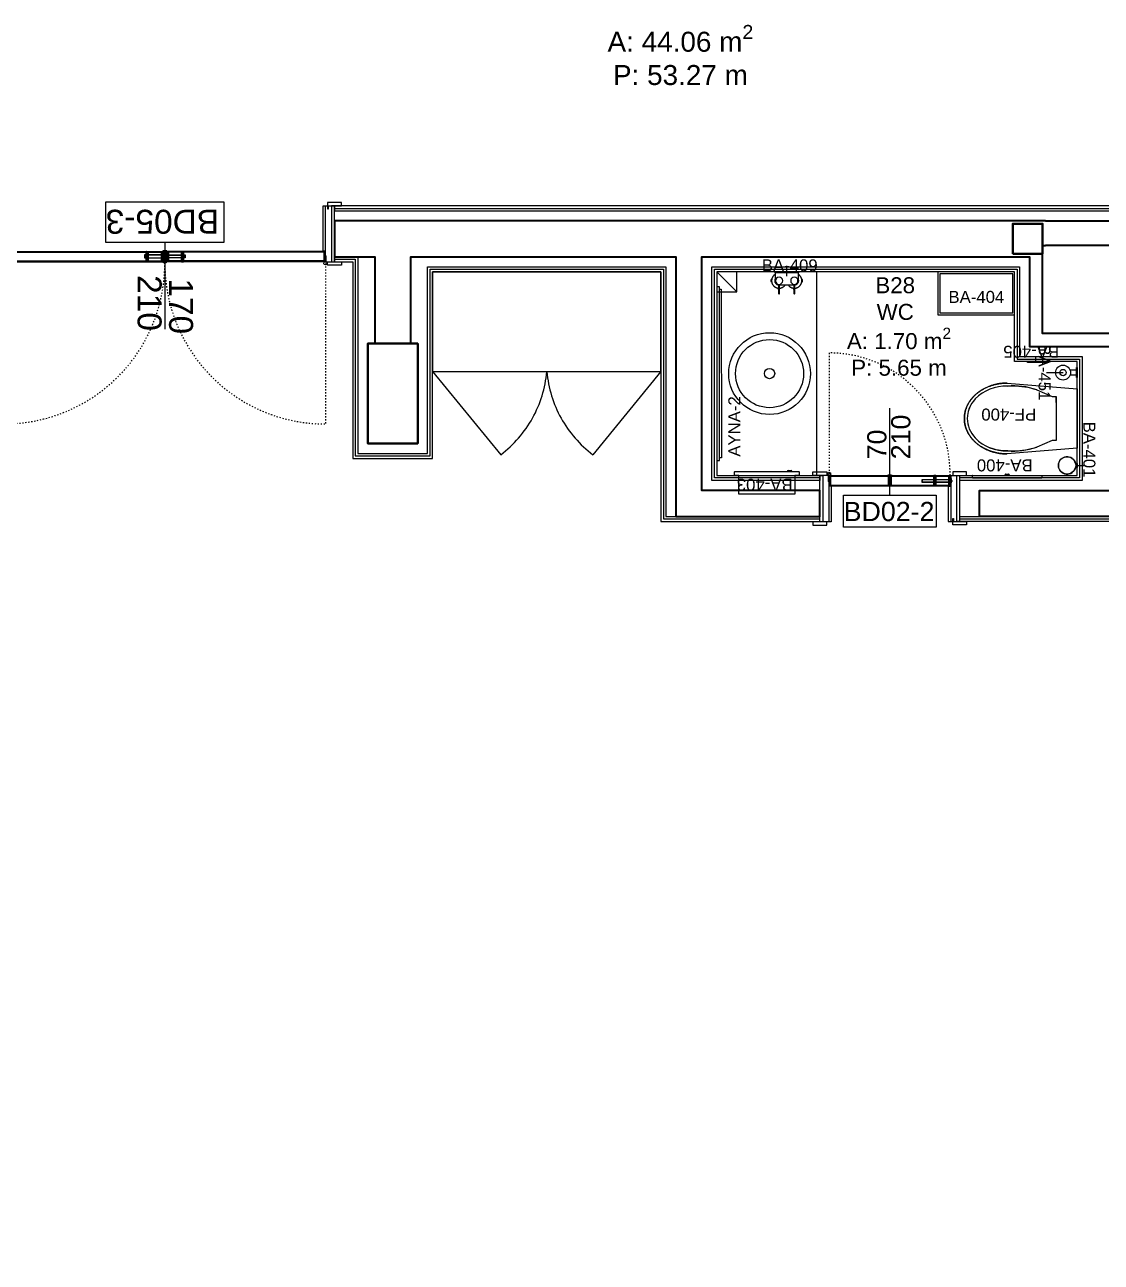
# Model space of a CAD drawing. Header units: centimetres. Extents: x 118932 to 154602, y -32682 to -23521.
# Drawn here: x 128532 to 129071, y -30899 to -30280 of the extents above; entities that cross this region are included whole.
import ezdxf

# ---------------------------------------------------------------- set-up
doc = ezdxf.new("R2010")
doc.units = ezdxf.units.CM
doc.header["$LTSCALE"] = 50
doc.header["$MEASUREMENT"] = 0
for name, pattern in [('ACAD_ISO03W100', [30, 12, -18]), ('Dash', [6.35, 3.175, -3.175]), ('IMPORT-DASHED2 _9_', [95.25, 63.5, -31.75])]:
    doc.linetypes.add(name, pattern=pattern)
for name, color, linetype, lineweight, true_color in [('GEN_00_BL_Yazı', 7, 'Continuous', 0, 0x4f5250), ('GEN_00_BL_Ölçü Dış', 7, 'Continuous', 5, 0x766a5e), ('GEN_01_TA_Kolon', 7, 'Continuous', 35, 0xd05d28), ('GEN_02_TF_Islak Hacim', 7, 'Continuous', 5, 0x007cb0), ('GEN_02_TF_Kapı', 7, 'Continuous', 9, 0x4a3526), ('GEN_02_TF_Mobilya', 7, 'Continuous', 5, 0x745e3d), ('GEN_05_ML_Ahşap', 7, 'Continuous', 9, 0x745e3d), ('GEN_05_ML_Alçıpan_giydirme', 7, 'Continuous', 18, 0x7ebab5), ('GEN_06_GR_İnce', 7, 'Continuous', 13, 0xb0b0a9), ('KALACAK DUVARLAR', 7, 'Continuous', 30, 0x005387)]:
    doc.layers.add(name, color=color, linetype=linetype, lineweight=lineweight, true_color=true_color)
doc.styles.add('ARIAL', font='arial.ttf')
doc.styles.add('arial_1_18', font='arial.ttf', dxfattribs={"height": 0.2})
doc.styles.add('Arial_6', font='arial.ttf', dxfattribs={"height": 59.5325})

# ---------------------------------------------------------------- blocks, each defined once
blk = doc.blocks.new('LEVEL -1_B BLOK_KOLON')
at = {"layer": 'GEN_01_TA_Kolon', "elevation": 0, "flags": 128}
for points in [[(54893.93, 7097.2), (54893.93, 7112.2), (54902.05, 7112.2), (54908.93, 7112.2), (54908.93, 7097.2), (54893.93, 7097.2)], [(54595.91, 7002.21), (54595.91, 7052.21), (54570.91, 7052.21), (54570.91, 7002.21), (54595.91, 7002.21), (54595.91, 7052.21), (54570.91, 7052.21), (54570.91, 7002.21)]]:
    blk.add_lwpolyline(points, close=True, dxfattribs=at)
blk = doc.blocks.new('PP_Level-1_Bblok_YeniDuvarlar')
at = {"layer": 'GEN_05_ML_Alçıpan_giydirme', "elevation": 0}
for points in [[(2249.04, 13.03), (2249.04, -49.25, -0.403911), (2085.04, -219.15), (2085.04, 302.23), (1490.4, 302.23), (1490.4, 299.73)], [(1490.4, 300.98), (2083.79, 300.98), (2083.79, -220.44, 0.406112), (2250.29, -49.25), (2250.29, 13.03)], [(1490.4, 299.73), (2082.54, 299.73), (2082.54, -221.72, 0.408283), (2251.54, -49.25), (2251.54, 13.03)]]:
    blk.add_lwpolyline(points, format="xyb", dxfattribs=at)
for points in [[(1490.4, 294.73), (1490.4, 281.72)], [(1490.4, 276.72), (1502.04, 276.72), (1502.04, 178.25), (1537.04, 178.25), (1537.04, 271.73), (1656.4, 271.73), (1656.4, 146.72), (1733.51, 146.72)], [(1490.4, 276.72), (1490.4, 274.22), (1499.54, 274.22), (1499.54, 175.75), (1539.54, 175.75), (1539.54, 269.23), (1653.9, 269.23), (1653.9, 144.22), (1733.51, 144.22), (1733.51, 146.72)], [(1490.4, 275.47), (1500.79, 275.47), (1500.79, 177), (1538.29, 177), (1538.29, 270.48), (1655.15, 270.48), (1655.15, 145.47), (1733.51, 145.47)], [(1733.51, 164.73), (1679.4, 164.73), (1679.4, 271.73), (1833.56, 271.73), (1833.56, 226.75), (1864.79, 226.75), (1864.79, 164.73), (1803.51, 164.73)], [(1733.51, 165.98), (1680.65, 165.98), (1680.65, 270.48), (1832.31, 270.48), (1832.31, 225.5), (1863.54, 225.5), (1863.54, 165.98), (1803.51, 165.98)], [(1803.52, 164.73), (1803.52, 167.23), (1862.29, 167.23), (1862.29, 224.25), (1831.06, 224.25), (1831.06, 269.23), (1681.9, 269.23), (1681.9, 167.23), (1733.51, 167.23), (1733.51, 164.73)], [(1803.52, 146.72), (1881.54, 146.72), (1881.54, 131.73)], [(1881.54, 131.73), (1879.04, 131.73), (1879.04, 144.22), (1803.52, 144.22), (1803.52, 146.72)], [(1803.52, 145.47), (1880.29, 145.47), (1880.29, 131.73)]]:
    blk.add_lwpolyline(points, dxfattribs=at)
blk = doc.blocks.new('KALACAK DUVALAR LEVEL -1 B BLOK')
at = {"layer": 'KALACAK DUVARLAR', "flags": 128}
for points in [[(90.08, 18), (-262.44, 18), (-264.55, 18), (-266.08, 18), (-266.08, 0), (-264.55, 0), (-262.44, 0), (-245.94, 0), (-245.94, -43.48)], [(-227.94, -43.48), (-227.94, 0), (-95.08, 0), (-95.08, -130), (-22.97, -130), (-22.97, -117), (-27.08, -117), (-82.08, -117), (-82.08, 0), (82.08, 0), (82.08, -44.98), (123.56, -44.98)], [(163.59, 5.63), (163.59, 1.5), (165.63, 1.51), (165.62, -38.48), (88.6, -38.48), (88.58, 1.51), (88.58, 5.63), (90.08, 5.63)], [(163.59, 5.63), (90.08, 5.63)], [(57.04, -128.5), (57.03, -117), (59.14, -117), (127.06, -117), (127.06, -93.48)], [(127.06, -132.89), (127.06, -130), (59.14, -130), (57.03, -130), (57.03, -128.5)]]:
    blk.add_lwpolyline(points, dxfattribs=at)
blk.add_lwpolyline([(90.08, 18), (321.06, 18.01), (321.06, -503.47, 0.416691), (500.06, -325.98), (500.05, -266.19), (518.06, -266.19), (522.1, -266.19), (522.1, -284.19), (518.06, -284.19), (518.06, -490.65)], format="xyb", dxfattribs=at)
blk = doc.blocks.new('LEVEL -1_B BLOK_TEFRİŞ')
at = {"layer": 'GEN_02_TF_Mobilya', "linetype": 'IMPORT-DASHED2 _9_'}
for p, q in [((-1092.72, -1253.97, 0), (-1058.64, -1295.64, 0)), ((-978.36, -1253.97, 0), (-1012.43, -1295.64, 0))]:
    blk.add_line(p, q, dxfattribs=at)
at = {"layer": 'GEN_02_TF_Mobilya', "linetype": 'IMPORT-DASHED2 _9_', "elevation": 0}
blk.add_lwpolyline([(-1092.72, -1253.97), (-978.36, -1253.97), (-978.36, -1203.97), (-1092.72, -1203.97)], close=True, dxfattribs=at)
at = {"layer": 'GEN_02_TF_Mobilya', "linetype": 'IMPORT-DASHED2 _9_'}
for centre, start, end in [((-1094.23, -1248.67, 0), 307.14658, 354.83717), ((-976.85, -1248.67, 0), 185.16283, 232.85342)]:
    blk.add_arc(centre, 58.93, start, end, dxfattribs=at)
blk = doc.blocks.new('02_Niv-1_dwg_A$C0AB8002B-15425198-LEVEL 0  - OVERALL')
at = {"layer": 'GEN_02_TF_Islak Hacim'}
for radius in [240, 200, 30]:
    blk.add_circle((0, 0), radius, dxfattribs=at)
blk = doc.blocks.new('Toilet-Tissue-Dispenser_Bobrick_B-35883 - BA-400 Double Paper Holder-13679418-RESTROOMS _ POOL BAR - PLANS')
at = {"layer": 'GEN_02_TF_Islak Hacim'}
for p, q in [((40839.4, 11299.3), (40839.4, 11312)), ((40839.4, 11312), (41185.5, 11312)), ((41001.8, 11297.7), (40841, 11297.7)), ((41023.2, 11297.7), (41001.8, 11297.7)), ((41019.6, 11291.4), (41005.3, 11291.4)), ((41183.9, 11297.7), (41023.2, 11297.7)), ((41185.5, 11312), (41185.5, 11299.3))]:
    blk.add_line(p, q, dxfattribs=at)
for centre, radius, start, end in [((40841, 11299.3), 1.59, 180, 270), ((41001.8, 11296.8), 0.879, 90, 187.29385), ((41007, 11297.5), 6.14, 187.29385, 247.36038), ((41005.3, 11292.2), 0.8, 204.02123, 270), ((41019.6, 11292.2), 0.8, 270, 335.97877), ((41017.9, 11297.5), 6.14, 292.63962, 352.70615), ((41023.2, 11296.8), 0.879, 352.70615, 90), ((41183.9, 11299.3), 1.59, 270, 0)]:
    blk.add_arc(centre, radius, start, end, dxfattribs=at)
at = {"layer": 'GEN_00_BL_Yazı', "insert": (40884.6, 11216.8), "char_height": 60, "width": 265.421, "attachment_point": 7, "rotation": 359.92398, "style": 'Arial_6'}
blk.add_mtext('BA-400', dxfattribs=at)
blk = doc.blocks.new('BA 401 toilet brush holder')
at = {"layer": 'GEN_00_BL_Yazı'}
blk.add_line((-0.01, -4.19), (-0.01, -8.64), dxfattribs=at)
at = {"layer": 'GEN_02_TF_Islak Hacim'}
for p, q in [((-1, -4.23), (-1, -5)), ((-1, -4.23), (-1, -5)), ((-1, -5), (1, -5)), ((1, -5), (-1, -5)), ((1, -5), (1, -4.23)), ((1, -4.23), (1, -5))]:
    blk.add_line(p, q, dxfattribs=at)
blk.add_circle((0, 0), 4.35, dxfattribs=at)
blk.add_arc((0, 0), 4.35, 283.2903, 256.7097, dxfattribs=at)
at = {"layer": 'GEN_00_BL_Yazı', "insert": (21.94, -14.19), "char_height": 6, "width": 26.5421, "attachment_point": 1, "rotation": 180, "style": 'Arial_6'}
blk.add_mtext('BA-401', dxfattribs=at)
blk = doc.blocks.new('BA 403')
at = {"layer": 'GEN_02_TF_Islak Hacim'}
for p, q in [((-11.27, -1.56), (-11.27, 2.06)), ((-11.19, 2.14), (-9.37, 2.14)), ((-9.37, 2.14), (-9.37, 0)), ((-11.91, -3.34), (-11.91, -1.91)), ((-11.27, -3.69), (-11.27, -1.56)), ((-11.27, -30.16), (-11.27, -3.69)), ((-9.37, -28.1), (-9.37, 0)), ((-9.37, -30.24), (-11.19, -30.24)), ((-9.37, -28.1), (-9.37, -30.24))]:
    blk.add_line(p, q, dxfattribs=at)
at = {"layer": 'GEN_02_TF_Islak Hacim', "linetype": 'Dash', "lineweight": 5}
for p, q in [((-9.37, 0), (0, 0)), ((0, 0), (0, -28.1)), ((0, -28.1), (-9.37, -28.1))]:
    blk.add_line(p, q, dxfattribs=at)
at = {"layer": 'GEN_02_TF_Islak Hacim'}
for centre, radius, start, end in [((-11.19, 2.06), 0.0813, 90, 180), ((-11.83, -1.91), 0.08, 114.02123, 180), ((-11.83, -3.34), 0.08, 180, 245.97877), ((-11.29, -2.08), 0.614, 97.29385, 157.36038), ((-11.29, -3.17), 0.614, 202.63962, 262.70615), ((-11.36, -1.56), 0.0879, 0, 97.29385), ((-11.36, -3.69), 0.0879, 262.70615, 0), ((-11.19, -30.16), 0.0813, 180, 270)]:
    blk.add_arc(centre, radius, start, end, dxfattribs=at)
at = {"layer": 'GEN_00_BL_Yazı', "insert": (-1.72, -1.12), "char_height": 6, "width": 26.5421, "attachment_point": 1, "rotation": 270, "style": 'Arial_6'}
blk.add_mtext('BA-403', dxfattribs=at)
blk = doc.blocks.new('BA 405 - BAG DISPANSER')
at = {"layer": 'GEN_02_TF_Islak Hacim'}
blk.add_hatch(color=256, dxfattribs=at).paths.add_polyline_path([(59602.97, -31835.91), (59602.97, -31835.47), (59593.41, -31835.47), (59593.41, -31835.91)])
at = {"layer": 'GEN_00_BL_Yazı'}
blk.add_line((59597.32, -31832.96), (59597.32, -31835.65), dxfattribs=at)
at = {"layer": 'GEN_02_TF_Islak Hacim'}
for p, q in [((59593.41, -31835.91), (59593.41, -31835.47)), ((59602.97, -31835.91), (59593.41, -31835.91)), ((59602.97, -31835.47), (59602.97, -31835.91))]:
    blk.add_line(p, q, dxfattribs=at)
at = {"layer": 'GEN_00_BL_Yazı', "insert": (59609.21, -31833.56), "char_height": 6, "width": 26.5421, "attachment_point": 1, "rotation": 180, "style": 'Arial_6'}
blk.add_mtext('BA-405', dxfattribs=at)
blk = doc.blocks.new('common areas toilet pf400')
at = {"layer": 'GEN_02_TF_Islak Hacim'}
for p, q in [((0, 14.8), (34.95, 17.75)), ((0, 14.8), (34.95, 17.75)), ((0, -14.8), (0, 14.8)), ((12.45, 10.98), (20.12, 14.31)), ((12.45, 10.98), (20.12, 14.31)), ((10.45, 10.98), (12.45, 10.98)), ((10.45, -11.02), (10.45, 10.98)), ((10.45, 10.98), (12.45, 10.98)), ((10.45, -8.02), (10.45, -11.02)), ((12.45, -11.02), (10.45, -11.02)), ((12.45, -11.02), (10.45, -11.02)), ((34.95, -17.75), (0, -14.8)), ((34.95, -17.75), (0, -14.8))]:
    blk.add_line(p, q, dxfattribs=at)
at = {"layer": 'GEN_02_TF_Islak Hacim', "flags": 128}
blk.add_lwpolyline([(20.12, -14.35, 0.102893), (34.95, -16.27, 0.208147), (50.97, -9.8, 0.407287), (50.97, 9.76, 0.208147), (34.95, 16.23, 0.102893), (20.12, 14.31), (21.51, 14.77), (22.93, 15.16), (24.36, 15.5), (25.8, 15.79), (27.25, 16.01), (28.71, 16.18), (30.17, 16.29), (31.64, 16.33), (33.11, 16.33), (34.58, 16.26), (34.95, 16.23, -0.103003), (43.63, 14.66)], format="xyb", dxfattribs=at)
blk.add_lwpolyline([(34.95, -16.27), (33.48, -16.35), (32.01, -16.38), (30.55, -16.34), (29.08, -16.25), (27.62, -16.1), (26.16, -15.89), (24.72, -15.62), (23.29, -15.29), (21.87, -14.91), (20.47, -14.47), (20.12, -14.35), (12.45, -11.02), (10.45, -11.02)], dxfattribs=at)
at = {"layer": 'GEN_02_TF_Islak Hacim'}
blk.add_arc((40.95, -0.02), 14, 330.49435, 345.28689, dxfattribs=at)
blk.add_rational_spline([(34.95, -17.75), (42.82, -17.75), (49.63, -14.5), (53.57, -8.88), (57.5, -3.25), (57.5, 3.25), (53.57, 8.88), (49.63, 14.5), (42.82, 17.75), (34.95, 17.75), (36.56, 17.75), (39.77, 17.45), (44.36, 16.13), (48.47, 13.99), (51.9, 11.16), (54.48, 7.77), (56.09, 3.98), (56.45, 1.33), (56.45, 0), (56.45, -1.33), (56.09, -3.98), (54.48, -7.77), (51.9, -11.16), (48.47, -13.99), (44.36, -16.13), (39.77, -17.45), (36.56, -17.75), (34.95, -17.75)], [1, 0.910683602523, 0.910683602523, 1, 0.910683602523, 0.910683602523, 1, 0.910683602523, 0.910683602523, 1, 1, 1, 1, 1, 1, 1, 1, 1, 1, 1, 1, 1, 1, 1, 1, 1, 1, 1], degree=3, knots=[0, 0, 0, 0, 1.047198, 1.047198, 1.047198, 2.094395, 2.094395, 2.094395, 3.141593, 3.141593, 3.141593, 3.28445, 3.427307, 3.570164, 3.713021, 3.855878, 3.998736, 4.141593, 4.141593, 4.141593, 4.28445, 4.427307, 4.570164, 4.713021, 4.855878, 4.998736, 5.141593, 5.141593, 5.141593, 5.141593], dxfattribs=at)
at = {"layer": 'GEN_00_BL_Yazı', "insert": (20.45, -5.06), "char_height": 6, "width": 13.2711, "attachment_point": 7, "style": 'Arial_6'}
blk.add_mtext('PF-400', dxfattribs=at)
blk = doc.blocks.new('ikili sbn')
at = {"layer": 'GEN_00_BL_Yazı'}
blk.add_line((-5.76, -1.77), (-5.76, 3.38), dxfattribs=at)
at = {"layer": 'GEN_02_TF_Islak Hacim'}
for p, q in [((-11.7, 0.01), (-11.7, -4.02)), ((0, -4.01), (0, 0.01)), ((-13.75, -3.45), (-13.75, -4.45)), ((-13.75, -4.45), (-13.39, -4.45)), ((-13.56, -3.44), (-13.73, -3.44)), ((-13.73, -3.44), (-13.73, -4.44)), ((-13.73, -4.44), (-13.56, -4.44)), ((-13.56, -4.44), (-13.56, -3.44)), ((-13.38, -3.45), (-13.56, -3.45)), ((-13.44, -3.76), (-13.45, -3.91)), ((-13.45, -3.91), (-13.45, -4)), ((-13.45, -4), (-13.45, -4.15)), ((-13.45, -4.15), (-13.44, -4.3)), ((-13.43, -3.62), (-13.44, -3.76)), ((-13.44, -4.3), (-13.42, -4.44)), ((-13.41, -3.47), (-13.43, -3.62)), ((-13.42, -4.44), (-13.4, -4.59)), ((-13.39, -3.32), (-13.41, -3.47)), ((-13.4, -4.59), (-13.38, -4.74)), ((-13.36, -3.17), (-13.39, -3.32)), ((-13.38, -4.74), (-13.34, -4.89)), ((-13.32, -3.03), (-13.36, -3.17)), ((-13.34, -4.89), (-13.3, -5.03)), ((-13.28, -2.88), (-13.32, -3.03)), ((-13.3, -5.03), (-13.26, -5.18)), ((-13.23, -2.74), (-13.28, -2.88)), ((-13.26, -5.18), (-13.21, -5.32)), ((-13.18, -2.6), (-13.23, -2.74)), ((-13.21, -5.32), (-13.15, -5.46)), ((-13.12, -2.46), (-13.18, -2.6)), ((-13.15, -5.46), (-13.09, -5.59)), ((-13.06, -2.33), (-13.12, -2.46)), ((-13.09, -5.59), (-13.03, -5.73)), ((-12.99, -2.19), (-13.06, -2.33)), ((-13.03, -5.73), (-12.95, -5.86)), ((-12.91, -2.06), (-12.99, -2.19)), ((-12.95, -5.86), (-12.88, -5.99)), ((-12.83, -1.94), (-12.91, -2.06)), ((-12.88, -5.99), (-12.8, -6.11)), ((-12.75, -1.81), (-12.83, -1.94)), ((-12.8, -6.11), (-12.71, -6.24)), ((-12.66, -1.69), (-12.75, -1.81)), ((-12.56, -1.58), (-12.66, -1.69)), ((-12.47, -1.46), (-12.56, -1.58)), ((-12.36, -1.35), (-12.47, -1.46)), ((-12.25, -1.25), (-12.36, -1.35)), ((-12.14, -1.15), (-12.25, -1.25)), ((-12.03, -1.05), (-12.14, -1.15)), ((-11.91, -0.96), (-12.03, -1.05)), ((-11.78, -0.88), (-11.91, -0.96)), ((-11.7, -0.82), (-11.78, -0.88)), ((-9.41, -6.02), (-2.35, -6.02)), ((-6.74, -6.3), (-6.65, -6.18)), ((-6.65, -6.18), (-6.57, -6.06)), ((-6.57, -6.06), (-6.54, -6.02)), ((-5.21, -6.02), (-5.15, -6.11)), ((-5.15, -6.11), (-5.06, -6.24)), ((0.1, -0.92), (0, -0.86)), ((0.22, -1.01), (0.1, -0.92)), ((0.33, -1.11), (0.22, -1.01)), ((0.45, -1.2), (0.33, -1.11)), ((0.56, -1.31), (0.45, -1.2)), ((0.66, -1.41), (0.56, -1.31)), ((0.76, -1.52), (0.66, -1.41)), ((0.86, -1.64), (0.76, -1.52)), ((0.95, -1.76), (0.86, -1.64)), ((0.9, -6.3), (0.99, -6.18)), ((1.04, -1.88), (0.95, -1.76)), ((0.99, -6.18), (1.08, -6.06)), ((1.12, -2), (1.04, -1.88)), ((1.08, -6.06), (1.16, -5.93)), ((1.2, -2.13), (1.12, -2)), ((1.16, -5.93), (1.23, -5.8)), ((1.27, -2.26), (1.2, -2.13)), ((1.23, -5.8), (1.3, -5.67)), ((1.34, -2.4), (1.27, -2.26)), ((1.3, -5.67), (1.37, -5.53)), ((1.4, -2.54), (1.34, -2.4)), ((1.37, -5.53), (1.43, -5.39)), ((1.45, -2.67), (1.4, -2.54)), ((1.43, -5.39), (1.48, -5.25)), ((1.5, -2.82), (1.45, -2.67)), ((1.48, -5.25), (1.53, -5.11)), ((1.55, -2.96), (1.5, -2.82)), ((1.53, -5.11), (1.57, -4.97)), ((1.59, -3.1), (1.55, -2.96)), ((1.57, -4.97), (1.6, -4.82)), ((1.62, -3.25), (1.59, -3.1)), ((1.6, -4.82), (1.63, -4.67)), ((1.65, -3.4), (1.62, -3.25)), ((2, -3.45), (1.62, -3.45)), ((1.63, -4.45), (1.76, -4.45)), ((1.63, -4.67), (1.66, -4.52)), ((1.67, -3.55), (1.65, -3.4)), ((1.66, -4.52), (1.68, -4.38)), ((1.68, -3.7), (1.67, -3.55)), ((1.69, -3.85), (1.68, -3.7)), ((1.68, -4.38), (1.69, -4.23)), ((1.69, -4), (1.69, -3.85)), ((1.69, -4.08), (1.69, -4)), ((1.69, -4.23), (1.69, -4.08)), ((1.76, -3.5), (1.76, -4.5)), ((2, -3.5), (1.76, -3.5)), ((1.76, -4.5), (2, -4.5)), ((2, -3.5), (2, -3.45)), ((2, -4.5), (2, -3.5)), ((-12.71, -6.24), (-12.62, -6.35)), ((-12.62, -6.35), (-12.52, -6.47)), ((-12.52, -6.47), (-12.42, -6.58)), ((-12.42, -6.58), (-12.31, -6.69)), ((-12.31, -6.69), (-12.2, -6.79)), ((-12.2, -6.79), (-12.09, -6.89)), ((-12.09, -6.89), (-11.97, -6.98)), ((-11.97, -6.98), (-11.85, -7.07)), ((-11.85, -7.07), (-11.73, -7.15)), ((-11.73, -7.15), (-11.6, -7.23)), ((-11.6, -7.23), (-11.47, -7.3)), ((-11.47, -7.3), (-11.33, -7.37)), ((-11.33, -7.37), (-11.2, -7.43)), ((-11.2, -7.43), (-11.06, -7.49)), ((-11.06, -7.49), (-10.92, -7.54)), ((-10.92, -7.54), (-10.78, -7.59)), ((-10.78, -7.59), (-10.63, -7.63)), ((-10.63, -7.63), (-10.48, -7.66)), ((-10.48, -7.66), (-10.34, -7.69)), ((-10.34, -7.69), (-10.19, -7.71)), ((-10.26, -7.7), (-10.26, -7.86)), ((-10.01, -7.86), (-10.26, -7.86)), ((-10.26, -7.86), (-10.26, -8.05)), ((-10.26, -8.05), (-10.01, -8.05)), ((-10.19, -7.71), (-10.04, -7.73)), ((-10.04, -7.73), (-10.01, -7.73)), ((-9.41, -7.73), (-9.29, -7.72)), ((-9.26, -7.86), (-9.41, -7.86)), ((-9.41, -8.05), (-9.26, -8.05)), ((-9.29, -7.72), (-9.14, -7.7)), ((-9.26, -7.86), (-9.26, -7.72)), ((-9.26, -8.05), (-9.26, -7.86)), ((-9.14, -7.7), (-8.99, -7.68)), ((-8.99, -7.68), (-8.85, -7.65)), ((-8.85, -7.65), (-8.7, -7.61)), ((-8.7, -7.61), (-8.56, -7.57)), ((-8.56, -7.57), (-8.42, -7.52)), ((-8.42, -7.52), (-8.28, -7.47)), ((-8.28, -7.47), (-8.14, -7.41)), ((-8.14, -7.41), (-8, -7.34)), ((-8, -7.34), (-7.87, -7.27)), ((-7.87, -7.27), (-7.74, -7.19)), ((-7.74, -7.19), (-7.62, -7.11)), ((-7.62, -7.11), (-7.49, -7.03)), ((-7.49, -7.03), (-7.37, -6.94)), ((-7.37, -6.94), (-7.26, -6.84)), ((-7.26, -6.84), (-7.15, -6.74)), ((-7.15, -6.74), (-7.04, -6.64)), ((-7.04, -6.64), (-6.93, -6.53)), ((-6.93, -6.53), (-6.84, -6.42)), ((-6.84, -6.42), (-6.74, -6.3)), ((-5.06, -6.24), (-4.97, -6.35)), ((-4.97, -6.35), (-4.87, -6.47)), ((-4.87, -6.47), (-4.77, -6.58)), ((-4.77, -6.58), (-4.67, -6.69)), ((-4.67, -6.69), (-4.56, -6.79)), ((-4.56, -6.79), (-4.44, -6.89)), ((-4.44, -6.89), (-4.33, -6.98)), ((-4.33, -6.98), (-4.21, -7.07)), ((-4.21, -7.07), (-4.08, -7.15)), ((-4.08, -7.15), (-3.95, -7.23)), ((-3.95, -7.23), (-3.82, -7.3)), ((-3.82, -7.3), (-3.69, -7.37)), ((-3.69, -7.37), (-3.55, -7.43)), ((-3.55, -7.43), (-3.41, -7.49)), ((-3.41, -7.49), (-3.27, -7.54)), ((-3.27, -7.54), (-3.13, -7.59)), ((-3.13, -7.59), (-2.99, -7.63)), ((-2.99, -7.63), (-2.84, -7.66)), ((-2.84, -7.66), (-2.69, -7.69)), ((-2.69, -7.69), (-2.54, -7.71)), ((-2.62, -7.67), (-2.62, -7.84)), ((-2.62, -7.84), (-2.62, -8.05)), ((-2.36, -7.84), (-2.62, -7.84)), ((-2.62, -8.05), (-2.36, -8.05)), ((-2.54, -7.71), (-2.4, -7.73)), ((-2.4, -7.73), (-2.34, -7.73)), ((-1.77, -7.73), (-1.65, -7.72)), ((-1.62, -7.84), (-1.77, -7.84)), ((-1.77, -8.05), (-1.62, -8.05)), ((-1.65, -7.72), (-1.5, -7.7)), ((-1.62, -7.84), (-1.62, -7.69)), ((-1.62, -8.05), (-1.62, -7.84)), ((-1.5, -7.7), (-1.35, -7.68)), ((-1.35, -7.68), (-1.2, -7.65)), ((-1.2, -7.65), (-1.06, -7.61)), ((-1.06, -7.61), (-0.91, -7.57)), ((-0.91, -7.57), (-0.77, -7.52)), ((-0.77, -7.52), (-0.63, -7.47)), ((-0.63, -7.47), (-0.49, -7.41)), ((-0.49, -7.41), (-0.36, -7.34)), ((-0.36, -7.34), (-0.23, -7.27)), ((-0.23, -7.27), (-0.1, -7.19)), ((-0.1, -7.19), (0.03, -7.11)), ((0.03, -7.11), (0.15, -7.03)), ((0.15, -7.03), (0.27, -6.94)), ((0.27, -6.94), (0.39, -6.84)), ((0.39, -6.84), (0.5, -6.74)), ((0.5, -6.74), (0.61, -6.64)), ((0.61, -6.64), (0.71, -6.53)), ((0.71, -6.53), (0.81, -6.42)), ((0.81, -6.42), (0.9, -6.3))]:
    blk.add_line(p, q, dxfattribs=at)
blk.add_lwpolyline([(0, 0.01), (-11.7, 0.01), (-11.7, 0.5), (0, 0.5)], close=True, dxfattribs=at)
for points in [[(-10.01, -5.79), (-10.01, -10.23, 1.037151), (-9.41, -10.23), (-9.41, -5.79)], [(-2.36, -5.79), (-2.36, -10.23, 1.037151), (-1.77, -10.23), (-1.77, -5.79)]]:
    blk.add_lwpolyline(points, format="xyb", dxfattribs=at)
for centre, radius, start, end in [((-9.7, -4), 2.2, 156.76326, 180), ((-9.7, -4), 2.2, 180, 261.95007), ((-9.7, -4.02), 2, 180, 261.14521), ((-9.7, -4), 1.82, 0, 180), ((-9.7, -4), 1.82, 180, 0), ((-9.7, -4), 2.2, 277.52632, 292.01674), ((-2.06, -4), 1.82, 0, 180), ((-2.06, -4), 1.82, 180, 0), ((-2.06, -4), 2.2, 247.98326, 262.1328), ((-2, -4.01), 2, 277.12608, 0), ((-2.06, -4), 2.2, 277.8672, 0), ((-2.06, -4), 2.2, 0, 20.0549)]:
    blk.add_arc(centre, radius, start, end, dxfattribs=at)
at = {"layer": 'GEN_00_BL_Yazı', "insert": (-18.33, 0.61), "char_height": 6, "width": 33.1384, "attachment_point": 7, "style": 'Arial_6'}
blk.add_mtext('BA-409', dxfattribs=at)
blk = doc.blocks.new('AYNA-2')
at = {"layer": 'GEN_02_TF_Mobilya'}
blk.add_lwpolyline([(-0.98, 13.73), (-1.01, 100.73), (-2.26, 100.73), (-2.23, 13.73)], close=True, dxfattribs=at)
blk.add_lwpolyline([(-1.01, 99.46), (-0.02, 99.46), (0, 15), (-0.98, 15)], dxfattribs=at)
at = {"layer": 'GEN_00_BL_Yazı', "insert": (9.49, 15.62), "char_height": 6, "width": 33.1384, "attachment_point": 7, "rotation": 90, "style": 'Arial_6'}
blk.add_mtext('AYNA-2', dxfattribs=at)
blk = doc.blocks.new('trash box')
at = {"layer": 'GEN_02_TF_Islak Hacim'}
for points in [[(41832.45, -30150.66), (41793.95, -30150.66), (41793.95, -30172.16), (41832.45, -30172.16)], [(41831.45, -30151.66), (41794.95, -30151.66), (41794.95, -30171.16), (41831.45, -30171.16)]]:
    blk.add_lwpolyline(points, close=True, dxfattribs=at)
at = {"layer": 'GEN_00_BL_Yazı', "insert": (41799.29, -30166.34), "char_height": 6, "width": 33.1384, "attachment_point": 7, "style": 'Arial_6'}
blk.add_mtext('BA-404', dxfattribs=at)
blk = doc.blocks.new('Accessory-Tissue_Holder-KOHLER-Composed-K-73148 - BA-451 SPARE TP-14820996-TYPE GxL')
at = {"layer": 'GEN_00_BL_Yazı'}
blk.add_line((-52678, -5376.6), (-52678.1, -5294), dxfattribs=at)
at = {"layer": 'GEN_02_TF_Islak Hacim'}
blk.add_lwpolyline([(-52653.4, -5226.7), (-52667.2, -5226.7), (-52688.8, -5226.7), (-52702.6, -5226.7, -0.414214), (-52703.4, -5225.8), (-52703.4, -5224.2), (-52652.6, -5224.2), (-52652.6, -5225.8, -0.414214)], format="xyb", close=True, dxfattribs=at)
for points in [[(-52688.8, -5226.7, 0.414214), (-52689.4, -5227.3), (-52689.4, -5258.6)], [(-52666.5, -5258.6), (-52666.5, -5227.3, 0.414214), (-52667.2, -5226.7)]]:
    blk.add_lwpolyline(points, format="xyb", dxfattribs=at)
for radius in [37.3, 15.9]:
    blk.add_circle((-52678, -5294.1), radius, dxfattribs=at)
at = {"layer": 'GEN_00_BL_Yazı', "insert": (-52538.9, -5356.8), "char_height": 60, "width": 265.421, "attachment_point": 3, "style": 'Arial_6'}
blk.add_mtext('BA-451', dxfattribs=at)
blk = doc.blocks.new('LEVEL -1 ISLAK HACİM')
at = {"layer": 'GEN_02_TF_Islak Hacim', "elevation": 0, "flags": 128}
blk.add_lwpolyline([(8851.11, -1942.57), (8801.11, -1942.57), (8801.11, -2044.57), (8851.11, -2044.57)], close=True, dxfattribs=at)
for name, p in [('ikili sbn', (8841.96, -1943.07, 0)), ('trash box', (-32882.19, 28208.08, 0)), ('AYNA-2', (8803.35, -2050.8, 0)), ('BA 405 - BAG DISPANSER', (-50636.69, 29847.91, 0))]:
    blk.add_blockref(name, p)
for name, p, xscale, yscale, zscale, rotation in [('02_Niv-1_dwg_A$C0AB8002B-15425198-LEVEL 0  - OVERALL', (8827.5, -1993.58, 0), 0.08530790398004887, 0.08530790398004887, 0.08530790398004887, 328.1571176887917), ('Accessory-Tissue_Holder-KOHLER-Composed-K-73148 - BA-451 SPARE TP-14820996-TYPE GxL', (9503.91, -7260.86, 0), 0.1, 0.1, 0.1, 270), ('Toilet-Tissue-Dispenser_Bobrick_B-35883 - BA-400 Double Paper Holder-13679418-RESTROOMS _ POOL BAR - PLANS', (13047.74, -914.8, 0), 0.1, 0.1, 0.1, 180)]:
    blk.add_blockref(name, p, dxfattribs=dict(xscale=xscale, yscale=yscale, zscale=zscale, rotation=rotation))
for name, p, rotation in [('common areas toilet pf400', (8981.5, -2016.06, 0), 180), ('BA 401 toilet brush holder', (8976.5, -2039.57, 0), 90), ('BA 403', (8840.16, -2053.94, 0), 270)]:
    blk.add_blockref(name, p, dxfattribs=dict(rotation=rotation))
blk = doc.blocks.new('10X10 YER SÜZGECI')
at = {"layer": 'GEN_02_TF_Islak Hacim'}
blk.add_line((79379.38, -32867.31), (79369.38, -32877.31), dxfattribs=at)
blk.add_lwpolyline([(79369.38, -32877.31), (79379.38, -32877.31), (79379.38, -32867.31), (79369.38, -32867.31)], close=True, dxfattribs=at)
blk = doc.blocks.new('level -1 süzgeçler')
at = {"rotation": 90.03205464016922}
blk.add_blockref('10X10 YER SÜZGECI', (-33057.47, -79850.95), dxfattribs=at)
blk = doc.blocks.new('BD05-3')
at = {"layer": 'GEN_02_TF_Kapı'}
for p, q in [((-165.86, 0.14), (-165.86, -3)), ((-165.56, 0.01), (-165.56, -3)), ((-165.26, 0.01), (-165.26, -3)), ((-165.26, 0), (-86.19, 0)), ((-165.26, -5.2), (-165.26, 0)), ((-164.96, 0.14), (-164.96, -3)), ((-94.32, 0), (-94.32, -5.2, 0)), ((-93.32, 0), (-93.32, -5.2, 0)), ((-86.19, -5.2), (-86.19, 0)), ((-85.7, 0), (-85.7, -5.2, 0)), ((-85.69, 0), (-85.69, -5.2, 0)), ((-84.31, 0), (-84.31, -5.2, 0)), ((-4.8, 0), (-83.81, 0)), ((-83.81, -5.2), (-83.81, 0)), ((-76.68, 0), (-76.68, -5.2, 0)), ((-75.68, 0), (-75.68, -5.2, 0)), ((-5.1, 0.14), (-5.1, -3)), ((-4.8, 0.01), (-4.8, -3)), ((-4.8, -5.2), (-4.8, 0)), ((-4.5, 0.01), (-4.5, -3)), ((-4.5, 0), (-4.5, -28)), ((-4.5, 0), (0, 0)), ((-4.2, 0.14), (-4.2, -3)), ((-165.5, 0), (-170, 0)), ((-165.56, -3), (-165.86, -3)), ((-165.24, -2.6), (-165.56, -2.26)), ((-165.24, -2.6), (-165.56, -2.26)), ((-165.24, -2.6), (-165.56, -3.01)), ((-165.5, 0), (-165.5, -28)), ((-164.3, -5.4), (-165.5, -5.4)), ((-165.26, -0.4), (-86.19, -0.4)), ((-165.26, -2.54), (-165.26, -2.12)), ((-165.26, -2.55), (-165.24, -2.55)), ((-165.26, -2.65), (-165.26, -2.55)), ((-165.26, -2.65), (-165.24, -2.65)), ((-165.26, -3.08), (-165.26, -2.66)), ((-164.96, -3), (-165.26, -3)), ((-165.26, -4.8), (-86.19, -4.8)), ((-165.26, -5.2), (-86.19, -5.2)), ((-165.24, -2.1), (-164.88, -2.1)), ((-165.24, -2.45), (-165.24, -2.55)), ((-165.24, -2.45), (-165.13, -2.45)), ((-165.24, -2.65), (-165.24, -2.55)), ((-165.24, -2.65), (-165.24, -2.75)), ((-165.24, -2.75), (-165.13, -2.75)), ((-164.88, -3.1), (-165.24, -3.1)), ((-165.13, -2.12), (-165.13, -3.08)), ((-165.13, -2.45), (-165.13, -2.75)), ((-164.86, -2.12), (-164.86, -3.08)), ((-164.66, -4.8), (-164.66, -0.4)), ((-164.3, -5.4), (-164.3, -28)), ((-86.79, -4.8), (-86.79, -0.4)), ((-86.59, -2.12), (-86.59, -3.08)), ((-86.21, -2.1), (-86.57, -2.1)), ((-86.57, -2.12), (-86.57, -3.08)), ((-86.21, -2.12), (-86.57, -2.12)), ((-86.57, -3.08), (-86.21, -3.08)), ((-86.57, -3.1), (-86.21, -3.1)), ((-86.32, -2.12), (-86.32, -3.08)), ((-86.21, -2.45), (-86.32, -2.45)), ((-86.32, -2.45), (-86.32, -2.75)), ((-86.21, -2.75), (-86.32, -2.75)), ((-86.21, -2.54), (-86.21, -2.12)), ((-86.21, -2.6), (-85.89, -2.26)), ((-86.21, -2.6), (-85.89, -2.26)), ((-86.21, -2.45), (-86.21, -2.55)), ((-86.21, -2.54), (-86.19, -2.54)), ((-86.19, -2.55), (-86.21, -2.55)), ((-86.21, -2.65), (-86.21, -2.55)), ((-86.21, -2.6), (-85.89, -3.01)), ((-86.21, -2.65), (-86.21, -2.75)), ((-86.19, -2.65), (-86.21, -2.65)), ((-86.21, -3.08), (-86.21, -2.66)), ((-86.21, -2.66), (-86.19, -2.66)), ((-86.19, -2.06), (-86.19, -3.11)), ((-85.19, -2.73), (-86.19, -2.06)), ((-86.19, -2.54), (-86.19, -2.12)), ((-86.19, -2.65), (-86.19, -2.55)), ((-86.19, -3.08), (-86.19, -2.66)), ((-85.19, -2.99), (-86.19, -3.11)), ((-86.19, -3.11), (-86.19, -2.99)), ((-85.69, -1.47), (-85.59, -1.47)), ((-85.59, -3.69), (-85.69, -3.69)), ((-84.41, -5.2), (-85.6, -5.2)), ((-85.59, -1.47), (-85.59, -2.46)), ((-85.59, -3.04), (-85.59, -3.69)), ((-85.19, -2.99), (-85.19, -2.73)), ((-84.81, -2.73), (-83.81, -2.06)), ((-84.81, -2.99), (-84.81, -2.73)), ((-84.81, -2.99), (-83.81, -3.11)), ((-84.41, -1.47), (-84.41, -2.46)), ((-84.31, -1.47), (-84.41, -1.47)), ((-84.41, -3.04), (-84.41, -3.69)), ((-84.41, -3.69), (-84.31, -3.69)), ((-83.79, -2.6), (-84.11, -2.26)), ((-83.79, -2.6), (-84.11, -2.26)), ((-83.79, -2.6), (-84.11, -3.01)), ((-4.8, -0.4), (-83.81, -0.4)), ((-83.81, -2.06), (-83.81, -3.11)), ((-83.81, -2.54), (-83.81, -2.12)), ((-83.79, -2.54), (-83.81, -2.54)), ((-83.81, -2.55), (-83.79, -2.55)), ((-83.81, -2.65), (-83.81, -2.55)), ((-83.81, -2.65), (-83.79, -2.65)), ((-83.81, -3.08), (-83.81, -2.66)), ((-83.79, -2.66), (-83.81, -2.66)), ((-83.81, -3.11), (-83.81, -2.99)), ((-4.8, -4.8), (-83.81, -4.8)), ((-4.8, -5.2), (-83.81, -5.2)), ((-83.79, -2.1), (-83.43, -2.1)), ((-83.79, -2.54), (-83.79, -2.12)), ((-83.79, -2.12), (-83.43, -2.12)), ((-83.79, -2.45), (-83.79, -2.55)), ((-83.79, -2.45), (-83.68, -2.45)), ((-83.79, -2.65), (-83.79, -2.55)), ((-83.79, -2.65), (-83.79, -2.75)), ((-83.79, -3.08), (-83.79, -2.66)), ((-83.79, -2.75), (-83.68, -2.75)), ((-83.43, -3.08), (-83.79, -3.08)), ((-83.43, -3.1), (-83.79, -3.1)), ((-83.68, -2.12), (-83.68, -3.08)), ((-83.68, -2.45), (-83.68, -2.75)), ((-83.43, -2.12), (-83.43, -3.08)), ((-83.41, -2.12), (-83.41, -3.08)), ((-83.21, -4.8), (-83.21, -0.4)), ((-5.7, -5.4), (-5.7, -28)), ((-5.7, -5.4), (-4.5, -5.4)), ((-5.4, -4.8), (-5.4, -0.4)), ((-5.2, -2.12), (-5.2, -3.08)), ((-4.82, -2.1), (-5.18, -2.1)), ((-5.18, -3.1), (-4.82, -3.1)), ((-5.1, -3), (-4.8, -3)), ((-4.93, -2.12), (-4.93, -3.08)), ((-4.82, -2.45), (-4.93, -2.45)), ((-4.93, -2.45), (-4.93, -2.75)), ((-4.82, -2.75), (-4.93, -2.75)), ((-4.82, -2.6), (-4.5, -2.26)), ((-4.82, -2.6), (-4.5, -2.26)), ((-4.82, -2.45), (-4.82, -2.55)), ((-4.8, -2.55), (-4.82, -2.55)), ((-4.82, -2.65), (-4.82, -2.55)), ((-4.82, -2.6), (-4.5, -3.01)), ((-4.82, -2.65), (-4.82, -2.75)), ((-4.8, -2.65), (-4.82, -2.65)), ((-4.8, -2.54), (-4.8, -2.12)), ((-4.8, -2.65), (-4.8, -2.55)), ((-4.8, -3.08), (-4.8, -2.66)), ((-4.5, -3), (-4.2, -3)), ((-166.5, -26.5), (-166.9, -26.5)), ((-166.9, -26.5), (-166.9, -28)), ((-166.5, -28), (-166.5, -26.5)), ((-164.3, -28), (-166.5, -28)), ((-5.7, -28), (-3.5, -28)), ((-3.5, -28), (-3.5, -26.5)), ((-3.5, -26.5), (-3.1, -26.5)), ((-3.1, -26.5), (-3.1, -28)), ((-3.1, -28), (0, -28))]:
    blk.add_line(p, q, dxfattribs=at)
at = {"layer": 'GEN_02_TF_Kapı', "linetype": 'ACAD_ISO03W100', "ltscale": 0.001}
for points in [[(-165.41, 0.8), (-165.41, 81.22, -0.416033), (-85, 0.3)], [(-4.65, 0.8), (-4.65, 81.15, 0.416032), (-85, 0.3)]]:
    blk.add_lwpolyline(points, format="xyb", dxfattribs=at)
at = {"layer": 'GEN_02_TF_Kapı'}
for points in [[(-166.5, 0), (-173.5, 0), (-173.5, 1.75), (-166.5, 1.75)], [(-94.22, 0), (-94.32, 0), (-94.32, -5.2), (-94.22, -5.2)], [(-94.32, 0), (-94.22, 0), (-94.22, -5.2), (-94.32, -5.2)], [(-94.22, -5.2), (-93.42, -5.2), (-93.42, 0), (-94.22, 0)], [(-93.42, 0), (-93.32, 0), (-93.32, -5.2), (-93.42, -5.2)], [(-93.32, 0), (-93.42, 0), (-93.42, -5.2), (-93.32, -5.2)], [(-86, 0), (-84, 0), (-84, 0.2), (-84.4, 0.3), (-85.6, 0.3), (-86, 0.2)], [(-85.6, 0), (-85.7, 0), (-85.7, -5.2), (-85.6, -5.2)], [(-85.59, 0), (-85.69, 0), (-85.69, -5.2), (-85.59, -5.2)], [(-85.6, -5.2), (-84.4, -5.2), (-84.4, 0), (-85.6, 0)], [(-84.41, 0), (-84.31, 0), (-84.31, -5.2), (-84.41, -5.2)], [(-76.58, 0), (-76.68, 0), (-76.68, -5.2), (-76.58, -5.2)], [(-76.68, 0), (-76.58, 0), (-76.58, -5.2), (-76.68, -5.2)], [(-75.78, -5.2), (-76.58, -5.2), (-76.58, 0), (-75.78, 0)], [(-75.78, 0), (-75.68, 0), (-75.68, -5.2), (-75.78, -5.2)], [(-75.68, 0), (-75.78, 0), (-75.78, -5.2), (-75.68, -5.2)], [(-3.5, 0), (3.5, 0), (3.5, 1.75), (-3.5, 1.75)], [(0, 0), (-1.5, 0), (-1.5, -28), (0, -28)], [(-168.5, 0), (-170, 0), (-170, -28), (-168.5, -28)], [(-95.14, -1.95), (-86.29, -1.95), (-86.29, -3.47), (-95.14, -3.47)], [(-95.04, -2.05), (-86.39, -2.05), (-86.39, -3.37), (-95.04, -3.37)], [(-86.19, -3.47), (-86.39, -3.47), (-86.39, -1.55), (-86.19, -1.55)], [(-86.01, -5.4), (-84.01, -5.4), (-84.01, -5.2), (-86.01, -5.2)], [(-85.69, -3.69), (-85.89, -3.69), (-85.89, -1.47), (-85.69, -1.47)], [(-84.31, -3.69), (-84.11, -3.69), (-84.11, -1.47), (-84.31, -1.47)], [(-83.81, -3.47), (-83.61, -3.47), (-83.61, -1.55), (-83.81, -1.55)], [(-74.86, -1.95), (-83.71, -1.95), (-83.71, -3.47), (-74.86, -3.47)], [(-74.96, -2.05), (-83.61, -2.05), (-83.61, -3.37), (-74.96, -3.37)]]:
    blk.add_lwpolyline(points, close=True, dxfattribs=at)
for points in [[(-165.26, -2.54), (-165.24, -2.54), (-165.24, -2.12), (-164.88, -2.12), (-164.88, -3.08), (-165.24, -3.08), (-165.24, -2.66), (-165.26, -2.66)], [(-4.8, -2.54), (-4.82, -2.54), (-4.82, -2.12), (-5.18, -2.12), (-5.18, -3.08), (-4.82, -3.08), (-4.82, -2.66), (-4.8, -2.66)], [(-166.9, -28), (-173.5, -28), (-173.5, -29.75), (-166.5, -29.75), (-166.5, -28)], [(-3.1, -28), (3.5, -28), (3.5, -29.75), (-3.5, -29.75), (-3.5, -28)]]:
    blk.add_lwpolyline(points, dxfattribs=at)
for centre in [(-165.41, 0.8), (-4.65, 0.8)]:
    blk.add_circle(centre, 0.8, dxfattribs=at)
for centre, start, end in [((-165.24, -2.12), 91.54328, 178.45672), ((-165.24, -3.08), 181.54328, 268.45672), ((-164.88, -2.12), 1.54328, 88.45672), ((-164.88, -3.08), 271.54328, 358.45672), ((-86.57, -2.12), 91.54328, 178.45672), ((-86.57, -3.08), 181.54328, 268.45672), ((-86.21, -2.12), 1.54328, 88.45672), ((-86.21, -3.08), 271.54328, 358.45672), ((-83.79, -2.12), 91.54328, 178.45672), ((-83.79, -3.08), 181.54328, 268.45672), ((-83.43, -2.12), 1.54328, 88.45672), ((-83.43, -3.08), 271.54328, 358.45672), ((-5.18, -2.12), 91.54328, 178.45672), ((-5.18, -3.08), 181.54328, 268.45672), ((-4.82, -2.12), 1.54328, 88.45672), ((-4.82, -3.08), 271.54328, 358.45672)]:
    blk.add_arc(centre, 0.0206, start, end, dxfattribs=at)
at = {"layer": 'GEN_05_ML_Ahşap'}
blk.add_lwpolyline([(-85, -9.77), (-85, 33.79)], dxfattribs=at)
blk.add_lwpolyline([(-114.69, -29.77), (-55.31, -29.77), (-55.31, -9.77), (-114.69, -9.77)], close=True, dxfattribs=at)
at = {"layer": 'GEN_00_BL_Yazı', "char_height": 12, "attachment_point": 7, "rotation": 90, "style": 'arial_1_18'}
for s, insert in [('\\A1;170', (-86.95, 8.27)), ('\\A1;210', (-71.2, 6.68))]:
    blk.add_mtext_dynamic_manual_height_columns(s, width=3542.6897, gutter_width=1875, heights=[387.79], dxfattribs=dict(at, insert=insert))
at = {"layer": 'GEN_00_BL_Yazı', "insert": (-112.21, -26.22), "char_height": 12, "attachment_point": 7, "style": 'arial_1_18'}
blk.add_mtext_dynamic_manual_height_columns('\\A1;BD05-3', width=3542.6897, gutter_width=1875, heights=[387.79], dxfattribs=at)
blk = doc.blocks.new('BD02-2')
at = {"layer": 'GEN_02_TF_Kapı'}
for p, q in [((4.5, 0), (0, 0)), ((4.2, 0.14), (4.2, -3)), ((4.5, 0.01), (4.5, -3)), ((4.5, 0), (4.5, -23.21)), ((4.8, 0.01), (4.8, -3)), ((4.8, 0), (65.2, 0)), ((4.8, -5.2), (4.8, 0)), ((5.1, 0.14), (5.1, -3)), ((34.31, 0), (34.31, -5.2, 0)), ((35.7, 0), (35.7, -5.2, 0)), ((57.07, 0), (57.07, -5.2, 0)), ((58.07, 0), (58.07, -5.2, 0)), ((65.2, -5.2), (65.2, 0)), ((65.5, 0), (65.5, -23)), ((65.5, 0), (70, 0)), ((4.5, -3), (4.2, -3)), ((4.82, -2.6), (4.5, -2.26)), ((4.82, -2.6), (4.5, -2.26)), ((4.82, -2.6), (4.5, -3.01)), ((5.7, -5.4), (4.5, -5.4)), ((4.8, -0.4), (65.2, -0.4)), ((4.8, -2.54), (4.8, -2.12)), ((4.8, -2.55), (4.82, -2.55)), ((4.8, -2.65), (4.8, -2.55)), ((4.8, -2.65), (4.82, -2.65)), ((4.8, -3.08), (4.8, -2.66)), ((5.1, -3), (4.8, -3)), ((4.8, -4.8), (65.2, -4.8)), ((4.8, -5.2), (65.2, -5.2)), ((4.82, -2.1), (5.18, -2.1)), ((4.82, -2.45), (4.82, -2.55)), ((4.82, -2.45), (4.93, -2.45)), ((4.82, -2.65), (4.82, -2.55)), ((4.82, -2.65), (4.82, -2.75)), ((4.82, -2.75), (4.93, -2.75)), ((5.18, -3.1), (4.82, -3.1)), ((4.93, -2.12), (4.93, -3.08)), ((4.93, -2.45), (4.93, -2.75)), ((5.2, -2.12), (5.2, -3.08)), ((5.4, -4.8), (5.4, -0.4)), ((5.7, -5.4), (5.7, -23.21)), ((34.41, -5.2), (35.6, -5.2)), ((64.3, -5.4), (64.3, -23)), ((64.3, -5.4), (65.5, -5.4)), ((64.6, -4.8), (64.6, -0.4)), ((64.8, -2.12), (64.8, -3.08)), ((65.18, -2.1), (64.82, -2.1)), ((64.82, -2.12), (64.82, -3.08)), ((65.18, -2.12), (64.82, -2.12)), ((64.82, -3.08), (65.18, -3.08)), ((64.82, -3.1), (65.18, -3.1)), ((65.07, -2.12), (65.07, -3.08)), ((65.18, -2.45), (65.07, -2.45)), ((65.07, -2.45), (65.07, -2.75)), ((65.18, -2.75), (65.07, -2.75)), ((65.18, -2.54), (65.18, -2.12)), ((65.18, -2.6), (65.5, -2.26)), ((65.18, -2.6), (65.5, -2.26)), ((65.18, -2.45), (65.18, -2.55)), ((65.18, -2.54), (65.2, -2.54)), ((65.2, -2.55), (65.18, -2.55)), ((65.18, -2.65), (65.18, -2.55)), ((65.18, -2.6), (65.5, -3.01)), ((65.18, -2.65), (65.18, -2.75)), ((65.2, -2.65), (65.18, -2.65)), ((65.18, -3.08), (65.18, -2.66)), ((65.18, -2.66), (65.2, -2.66)), ((65.2, -2.06), (65.2, -3.11)), ((66.2, -2.73), (65.2, -2.06)), ((65.2, -2.54), (65.2, -2.12)), ((65.2, -2.65), (65.2, -2.55)), ((65.2, -3.08), (65.2, -2.66)), ((66.2, -2.99), (65.2, -3.11)), ((65.2, -3.11), (65.2, -2.99)), ((65.7, -1.47), (65.8, -1.47)), ((65.8, -3.69), (65.7, -3.69)), ((65.8, -1.47), (65.8, -2.46)), ((65.8, -3.04), (65.8, -3.69)), ((66.2, -2.99), (66.2, -2.73)), ((3.1, -23.21), (0, -23.21)), ((3.5, -23.21), (3.1, -23.21)), ((3.1, -23.21), (3.1, -23.21)), ((5.7, -23.21), (3.5, -23.21)), ((3.5, -23.21), (3.5, -23.21)), ((64.3, -23), (66.5, -23)), ((66.5, -23), (66.5, -21.5)), ((66.5, -21.5), (66.9, -21.5)), ((66.9, -21.5), (66.9, -23))]:
    blk.add_line(p, q, dxfattribs=at)
at = {"layer": 'GEN_02_TF_Kapı', "linetype": 'ACAD_ISO03W100', "ltscale": 0.001}
blk.add_lwpolyline([(65.2, 0, 0.418088), (4.65, 61.36), (4.65, 0.8)], format="xyb", dxfattribs=at)
at = {"layer": 'GEN_02_TF_Kapı'}
for points in [[(3.5, 0), (-3.5, 0), (-3.5, 1.75), (3.5, 1.75)], [(0, 0), (1.5, 0), (1.5, -23.21), (0, -23.21)], [(36, 0), (34, 0), (34, 0.2), (34.4, 0.3), (35.6, 0.3), (36, 0.2)], [(34.41, 0), (34.31, 0), (34.31, -5.2), (34.41, -5.2)], [(35.6, -5.2), (34.4, -5.2), (34.4, 0), (35.6, 0)], [(35.6, 0), (35.7, 0), (35.7, -5.2), (35.6, -5.2)], [(57.17, 0), (57.07, 0), (57.07, -5.2), (57.17, -5.2)], [(57.07, 0), (57.17, 0), (57.17, -5.2), (57.07, -5.2)], [(57.17, -5.2), (57.97, -5.2), (57.97, 0), (57.17, 0)], [(57.97, 0), (58.07, 0), (58.07, -5.2), (57.97, -5.2)], [(58.07, 0), (57.97, 0), (57.97, -5.2), (58.07, -5.2)], [(66.5, 0), (73.5, 0), (73.5, 1.75), (66.5, 1.75)], [(68.5, 0), (70, 0), (70, -23), (68.5, -23)], [(36.01, -5.4), (34.01, -5.4), (34.01, -5.2), (36.01, -5.2)], [(51.25, -1.95), (65.1, -1.95), (65.1, -3.47), (51.25, -3.47)], [(51.35, -2.05), (65, -2.05), (65, -3.37), (51.35, -3.37)], [(65.2, -3.47), (65, -3.47), (65, -1.55), (65.2, -1.55)], [(65.7, -3.69), (65.5, -3.69), (65.5, -1.47), (65.7, -1.47)]]:
    blk.add_lwpolyline(points, close=True, dxfattribs=at)
for points in [[(4.8, -2.54), (4.82, -2.54), (4.82, -2.12), (5.18, -2.12), (5.18, -3.08), (4.82, -3.08), (4.82, -2.66), (4.8, -2.66)], [(3.1, -23.21), (-3.5, -23.21), (-3.5, -24.96), (3.5, -24.96), (3.5, -23.21)], [(66.9, -23), (73.5, -23), (73.5, -24.75), (66.5, -24.75), (66.5, -23)]]:
    blk.add_lwpolyline(points, dxfattribs=at)
blk.add_circle((4.65, 0.8), 0.8, dxfattribs=at)
for centre, start, end in [((4.82, -2.12), 91.54328, 178.45672), ((4.82, -3.08), 181.54328, 268.45672), ((5.18, -2.12), 1.54328, 88.45672), ((5.18, -3.08), 271.54328, 358.45672), ((64.82, -2.12), 91.54328, 178.45672), ((64.82, -3.08), 181.54328, 268.45672), ((65.18, -2.12), 1.54328, 88.45672), ((65.18, -3.08), 271.54328, 358.45672)]:
    blk.add_arc(centre, 0.0206, start, end, dxfattribs=at)
at = {"layer": 'GEN_05_ML_Ahşap'}
blk.add_lwpolyline([(35, -9.81), (35, 33.75)], dxfattribs=at)
blk.add_lwpolyline([(58.15, -25.81), (11.85, -25.81), (11.85, -9.81), (58.15, -9.81)], close=True, dxfattribs=at)
at = {"layer": 'GEN_00_BL_Yazı', "char_height": 9.6, "attachment_point": 7, "rotation": 90, "style": 'arial_1_18'}
for s, insert in [('\\A1;210', (45.44, 8.09)), ('\\A1;70', (33.44, 8.07))]:
    blk.add_mtext_dynamic_manual_height_columns(s, width=2834.1518, gutter_width=1500, heights=[310.23], dxfattribs=dict(at, insert=insert))
at = {"layer": 'GEN_00_BL_Yazı', "insert": (57.37, -22.98), "char_height": 9.6, "attachment_point": 9, "style": 'arial_1_18'}
blk.add_mtext_dynamic_manual_height_columns('\\A1;BD02-2', width=2834.1518, gutter_width=1500, heights=[310.23], dxfattribs=at)
blk = doc.blocks.new('LEVEL -1 KAPILAR')
at = {"color": 5, "rotation": 180}
blk.add_blockref('BD05-3', (699.65, -1909.63, 0), dxfattribs=at)
at = {"color": 5}
blk.add_blockref('BD02-2', (1112.76, -2016.63, 0), dxfattribs=at)
blk = doc.blocks.new('tefrıslı mahal level -1 b blok')
at = {"layer": 'GEN_00_BL_Yazı', "attachment_point": 2, "style": 'ARIAL'}
for s, insert, char_height in [('\\A1;\\pxqc;\\PA: 44.06 m{\\H0.7x;\\S2^ ;}\\PP: 53.27 m', (678.6, -450.67, 0), 10), ('B28\\PWC', (786.19, -593.68), 8), ('\\A1;\\pxqc;\\PA: 1.70 m{\\H0.7x;\\S2^ ;}\\PP: 5.65 m', (788.08, -605.59), 8)]:
    blk.add_mtext(s, dxfattribs=dict(at, insert=insert, char_height=char_height))

msp = doc.modelspace()

# ---------------------------------------------------------------- block references
for name, p in [('LEVEL -1_B BLOK_KOLON', (74132.92, -37491.52)), ('KALACAK DUVALAR LEVEL -1 B BLOK', (128953.26, -30395.83, 0)), ('PP_Level-1_Bblok_YeniDuvarlar', (127196.78, -30672.55, 0))]:
    msp.add_blockref(name, p)

# ---------------------------------------------------------------- next in the draw order: block references
at = {"color": 1, "lineweight": 30}
msp.add_blockref('LEVEL -1_B BLOK_TEFRİŞ', (129829.04, -29199.35, 0), dxfattribs=at)

# ---------------------------------------------------------------- next in the draw order: block references
at = {"color": 1}
msp.add_blockref('LEVEL -1 ISLAK HACİM', (120077.58, -28460.75, 0), dxfattribs=at)

# ---------------------------------------------------------------- next in the draw order: block references
msp.add_blockref('level -1 süzgeçler', (129113.25, -29950.13, 0))
at = {"layer": 'GEN_00_BL_Ölçü Dış'}
msp.add_blockref('tefrıslı mahal level -1 b blok', (128181.82, -29812.4), dxfattribs=at)
at = {"layer": 'GEN_06_GR_İnce'}
msp.add_blockref('LEVEL -1 KAPILAR', (127817.53, -28488.7), dxfattribs=at)

doc.saveas('drawing.dxf')
